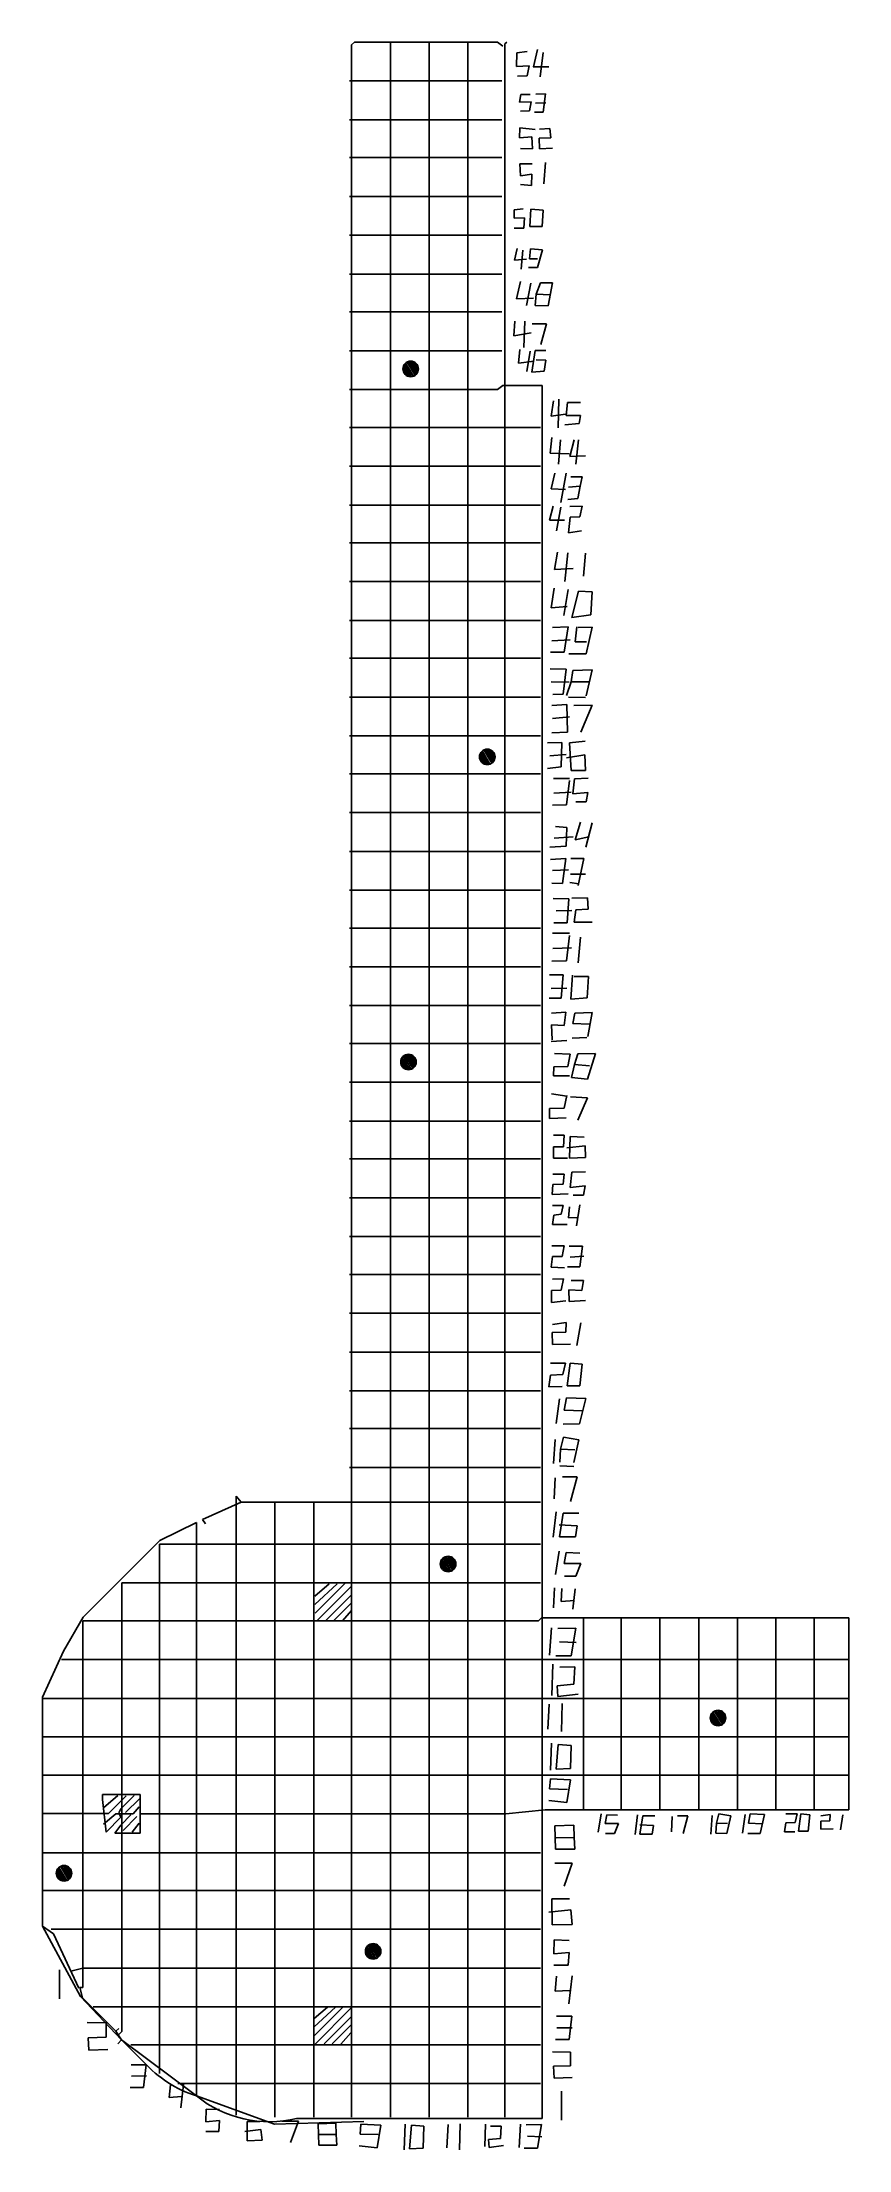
# Model space of a CAD drawing. Extents: x 0.02 to 1.93, y 0 to 4.99.
import ezdxf

# ---------------------------------------------------------------- set-up
doc = ezdxf.new("R2010")
doc.units = 0
doc.header["$MEASUREMENT"] = 0
doc.layers.get('0').update_dxf_attribs({"linetype": 'CONTINUOUS'})
doc.layers.add('连接线', color=7, linetype='CONTINUOUS')

msp = doc.modelspace()

# ---------------------------------------------------------------- linework, layer by layer
at = {"color": 5, "linetype": 'CONTINUOUS'}
for p, q in [((0.753536, 4.980095), (0.760787, 4.986138)), ((0.760787, 4.986138), (1.099183, 4.986138)), ((1.099183, 4.986138), (1.111269, 4.976469)), ((1.116708, 4.981908), (1.120937, 4.986138)), ((0.753536, 1.614875), (0.753536, 4.980095)), ((0.845386, 0.076976), (0.845386, 4.983721)), ((0.937237, 0.076976), (0.937237, 4.983721)), ((1.029087, 0.076976), (1.029087, 4.983721)), ((1.116708, 4.256524), (1.116708, 4.981908)), ((1.144955, 4.960628), (1.143951, 4.928492)), ((1.169559, 4.963639), (1.144955, 4.960628)), ((1.193866, 4.968829), (1.184325, 4.927657)), ((1.207217, 4.961631), (1.200188, 4.904391)), ((1.108852, 4.894288), (0.748702, 4.894288)), ((1.143951, 4.928492), (1.174079, 4.930501)), ((1.169056, 4.906398), (1.14596, 4.905897)), ((1.174079, 4.930501), (1.169056, 4.906398)), ((1.183618, 4.927488), (1.220775, 4.927989)), ((1.154461, 4.862406), (1.151113, 4.843985)), ((1.151113, 4.843985), (1.178746, 4.844822)), ((1.176233, 4.861988), (1.154461, 4.862406)), ((1.178746, 4.844822), (1.174559, 4.823469)), ((1.189213, 4.841891), (1.213496, 4.842728)), ((1.19005, 4.862825), (1.212659, 4.863662)), ((1.212659, 4.863662), (1.207216, 4.820119)), ((1.108852, 4.802437), (0.748702, 4.802437)), ((1.174559, 4.823469), (1.153206, 4.82305)), ((1.207216, 4.820119), (1.1867, 4.820119)), ((1.152083, 4.783244), (1.151113, 4.759952)), ((1.151113, 4.759952), (1.180227, 4.761892)), ((1.188476, 4.779846), (1.152083, 4.783244)), ((1.180227, 4.761892), (1.181684, 4.733748)), ((1.224871, 4.759466), (1.197697, 4.75898)), ((1.197697, 4.75898), (1.198181, 4.733748)), ((1.222929, 4.781788), (1.198181, 4.780332)), ((1.198181, 4.780332), (1.222929, 4.781788)), ((1.222929, 4.781788), (1.224871, 4.759466)), ((1.108852, 4.713004), (0.748702, 4.713004)), ((1.181189, 4.697982), (1.152104, 4.697982)), ((1.152104, 4.697982), (1.153042, 4.669833)), ((1.181684, 4.733747), (1.153539, 4.734231)), ((1.198181, 4.733748), (1.229238, 4.735688)), ((1.212621, 4.701266), (1.208398, 4.650601)), ((1.153042, 4.669833), (1.180251, 4.674057)), ((1.179313, 4.646847), (1.153512, 4.649193)), ((1.180251, 4.674057), (1.179313, 4.646847)), ((1.108852, 4.621153), (0.748702, 4.621153)), ((1.138551, 4.589085), (1.13815, 4.569853)), ((1.159386, 4.591891), (1.138551, 4.589085)), ((1.177815, 4.591088), (1.175412, 4.550222)), ((1.207063, 4.588284), (1.177815, 4.591088)), ((1.20506, 4.550222), (1.207063, 4.588284)), ((1.13815, 4.569853), (1.162991, 4.570654)), ((1.161389, 4.546216), (1.13815, 4.545814)), ((1.162991, 4.570654), (1.161389, 4.546216)), ((1.175412, 4.550222), (1.20506, 4.550222)), ((1.108852, 4.529303), (0.748702, 4.529303)), ((1.145709, 4.498141), (1.139513, 4.470441)), ((1.15883, 4.494131), (1.155185, 4.449302)), ((1.174865, 4.473721), (1.177418, 4.497047)), ((1.177418, 4.497047), (1.205481, 4.495225)), ((1.205481, 4.495225), (1.193453, 4.453311)), ((1.139513, 4.470441), (1.167941, 4.472992)), ((1.193453, 4.453311), (1.172314, 4.452947)), ((1.193453, 4.473721), (1.174865, 4.473721)), ((1.108852, 4.437453), (0.748702, 4.437453)), ((1.153399, 4.420016), (1.143596, 4.378744)), ((1.178162, 4.41589), (1.167844, 4.363266)), ((1.187964, 4.363266), (1.190543, 4.390093)), ((1.190543, 4.390093), (1.200861, 4.416405)), ((1.223562, 4.38803), (1.190543, 4.390093)), ((1.200861, 4.416405), (1.229238, 4.416405)), ((1.229238, 4.416405), (1.21892, 4.362235)), ((1.108852, 4.348019), (0.748702, 4.348019)), ((1.143596, 4.378744), (1.184353, 4.380808)), ((1.21892, 4.362235), (1.187964, 4.363266)), ((1.140088, 4.326266), (1.137471, 4.291721)), ((1.137471, 4.291721), (1.17882, 4.298526)), ((1.16364, 4.326266), (1.161547, 4.263981)), ((1.180912, 4.319461), (1.214933, 4.319985)), ((1.214933, 4.319985), (1.201848, 4.270786)), ((1.108852, 4.256169), (0.748702, 4.256169)), ((1.116708, 4.172781), (1.116708, 4.256524)), ((1.151506, 4.259379), (1.149041, 4.226354)), ((1.176151, 4.255437), (1.168758, 4.20713)), ((1.187982, 4.256422), (1.180095, 4.205653)), ((1.213613, 4.256422), (1.187982, 4.256422)), ((1.149041, 4.226354), (1.185517, 4.231283)), ((1.180095, 4.205653), (1.209671, 4.208117)), ((1.213121, 4.233748), (1.190447, 4.234242)), ((1.209671, 4.208117), (1.213121, 4.233748)), ((0.748702, 4.164319), (1.099183, 4.164319)), ((1.099183, 4.164319), (1.111269, 4.173987)), ((1.111269, 4.173987), (1.204932, 4.173987)), ((1.116708, 0.076973), (1.116708, 4.172781)), ((1.204932, 4.173987), (1.204932, 1.257734)), ((1.243834, 4.141596), (1.242807, 4.073436)), ((1.231533, 4.138007), (1.225895, 4.10111)), ((1.225895, 4.10111), (1.260232, 4.106235)), ((1.264332, 4.133909), (1.261257, 4.102648)), ((1.261257, 4.102648), (1.29508, 4.102648)), ((1.29508, 4.133396), (1.264332, 4.133909)), ((1.29508, 4.102648), (1.292005, 4.084198)), ((1.200702, 4.074885), (0.748702, 4.074885)), ((1.227912, 4.050588), (1.223916, 4.013612)), ((1.247901, 4.045592), (1.243403, 3.988128)), ((1.292005, 4.084198), (1.258694, 4.081123)), ((1.280379, 4.045091), (1.270386, 4.005616)), ((1.290873, 4.045592), (1.284377, 3.987627)), ((1.223916, 4.013612), (1.268887, 4.012112)), ((1.270386, 4.005616), (1.307363, 4.007616)), ((1.200702, 3.983035), (0.748702, 3.983035)), ((1.235001, 3.966891), (1.225956, 3.929206)), ((1.261353, 3.966891), (1.2491, 3.897099)), ((1.272685, 3.957846), (1.299315, 3.957846)), ((1.299315, 3.957846), (1.294792, 3.935738)), ((1.200702, 3.891184), (0.748702, 3.891184)), ((1.225956, 3.929206), (1.260124, 3.928202)), ((1.288763, 3.906596), (1.265149, 3.904587)), ((1.294792, 3.935738), (1.267158, 3.933226)), ((1.267158, 3.933226), (1.294792, 3.935738)), ((1.294792, 3.935738), (1.288763, 3.906596)), ((1.23047, 3.888294), (1.22196, 3.855675)), ((1.22196, 3.855675), (1.257416, 3.855202)), ((1.248907, 3.88593), (1.238507, 3.830148)), ((1.271124, 3.862293), (1.26687, 3.82542)), ((1.270179, 3.887349), (1.299015, 3.888766)), ((1.293815, 3.86324), (1.271124, 3.862293)), ((1.299015, 3.888766), (1.293815, 3.86324)), ((1.200702, 3.801751), (0.748702, 3.801751)), ((1.26687, 3.82542), (1.297597, 3.830148)), ((1.240938, 3.779391), (1.234126, 3.738514)), ((1.234126, 3.738514), (1.278408, 3.741352)), ((1.265351, 3.777687), (1.25797, 3.710128)), ((1.307363, 3.777119), (1.302821, 3.723186)), ((1.200702, 3.709901), (0.748702, 3.709901)), ((1.233081, 3.694805), (1.226372, 3.64784)), ((1.266628, 3.691451), (1.255893, 3.629725)), ((1.226372, 3.64784), (1.263944, 3.651195)), ((1.290783, 3.687425), (1.274679, 3.625029)), ((1.322988, 3.685412), (1.290783, 3.687425)), ((1.319633, 3.631738), (1.322988, 3.685412)), ((1.200702, 3.61805), (0.748702, 3.61805)), ((1.228999, 3.601454), (1.266099, 3.603309)), ((1.266099, 3.603309), (1.256824, 3.542712)), ((1.274679, 3.625029), (1.319633, 3.631738)), ((1.286506, 3.602691), (1.282796, 3.567446)), ((1.289598, 3.601454), (1.322988, 3.602073)), ((1.322988, 3.602073), (1.308766, 3.539002)), ((1.256824, 3.542712), (1.22467, 3.543331)), ((1.227762, 3.569919), (1.271046, 3.572392)), ((1.282796, 3.567446), (1.310003, 3.567446)), ((1.200702, 3.528617), (0.748702, 3.528617)), ((1.22382, 3.503905), (1.26191, 3.502592)), ((1.26191, 3.502592), (1.254029, 3.443484)), ((1.308766, 3.539002), (1.267954, 3.539002)), ((1.273731, 3.473039), (1.277673, 3.499965)), ((1.277673, 3.499965), (1.322988, 3.501278)), ((1.322988, 3.501278), (1.309196, 3.439544)), ((1.22579, 3.473039), (1.268477, 3.472382)), ((1.254029, 3.443484), (1.22973, 3.442828)), ((1.262567, 3.440857), (1.273731, 3.473039)), ((1.315764, 3.473039), (1.273731, 3.473039)), ((1.200702, 3.436767), (0.748702, 3.436767)), ((1.227223, 3.417236), (1.262856, 3.419463)), ((1.262856, 3.419463), (1.26434, 3.354136)), ((1.307363, 3.435641), (1.266678, 3.436787)), ((1.27993, 3.417236), (1.322988, 3.417978)), ((1.322988, 3.417978), (1.296263, 3.354136)), ((1.200702, 3.344916), (0.748702, 3.344916)), ((1.26434, 3.354136), (1.227965, 3.351909)), ((1.22945, 3.386057), (1.269537, 3.389769)), ((1.217013, 3.32836), (1.250893, 3.329066)), ((1.22266, 3.298007), (1.261481, 3.30083)), ((1.250893, 3.329066), (1.249482, 3.271891)), ((1.305951, 3.300125), (1.262187, 3.293066)), ((1.306657, 3.332595), (1.269245, 3.32836)), ((1.269245, 3.32836), (1.27348, 3.263421)), ((1.307363, 3.263421), (1.305951, 3.300125)), ((1.200702, 3.255483), (0.748702, 3.255483)), ((1.249482, 3.271891), (1.217013, 3.267656)), ((1.231303, 3.243877), (1.269164, 3.243877)), ((1.27348, 3.263421), (1.307363, 3.263421)), ((1.28121, 3.2434), (1.27704, 3.207657)), ((1.31338, 3.244592), (1.28121, 3.2434)), ((1.231991, 3.2096), (1.273294, 3.211666)), ((1.269164, 3.239201), (1.26228, 3.182065)), ((1.27704, 3.207657), (1.312784, 3.211231)), ((1.312784, 3.211231), (1.308614, 3.189189)), ((1.200702, 3.163633), (0.748702, 3.163633)), ((1.26228, 3.182065), (1.229238, 3.181377)), ((1.308614, 3.189189), (1.284189, 3.189189)), ((1.233052, 3.103226), (1.278019, 3.106532)), ((1.236359, 3.130338), (1.26281, 3.128354)), ((1.26281, 3.128354), (1.261487, 3.084049)), ((1.295214, 3.140918), (1.28265, 3.099258)), ((1.28265, 3.099258), (1.315052, 3.105871)), ((1.322988, 3.139596), (1.307778, 3.081403)), ((1.200702, 3.071782), (0.748702, 3.071782)), ((1.261661, 3.084274), (1.222969, 3.081353)), ((1.224817, 3.052754), (1.260545, 3.054602)), ((1.260545, 3.054602), (1.252537, 2.99608)), ((1.272867, 3.055218), (1.303667, 3.055218)), ((1.303667, 3.055218), (1.290115, 2.991152)), ((1.252537, 2.99608), (1.227897, 2.996696)), ((1.229129, 3.026266), (1.267321, 3.028114)), ((1.291738, 2.994911), (1.270422, 2.998141)), ((1.271635, 3.01764), (1.307363, 3.01764)), ((1.200702, 2.979932), (0.748702, 2.979932)), ((1.230626, 2.960644), (1.268087, 2.959353)), ((1.268087, 2.959353), (1.263566, 2.902516)), ((1.312008, 2.961936), (1.275191, 2.96129)), ((1.312008, 2.961936), (1.313946, 2.934809)), ((1.263566, 2.902516), (1.232564, 2.902516)), ((1.237731, 2.930934), (1.274546, 2.932226)), ((1.284235, 2.933518), (1.28036, 2.904453)), ((1.28036, 2.904453), (1.322988, 2.904453)), ((1.313946, 2.934809), (1.284235, 2.933518)), ((1.200702, 2.890498), (0.748702, 2.890498)), ((1.229411, 2.878095), (1.269529, 2.878095)), ((1.230141, 2.841776), (1.273906, 2.843964)), ((1.269529, 2.873141), (1.262235, 2.812599)), ((1.295791, 2.868764), (1.289955, 2.808222)), ((1.200702, 2.798648), (0.748702, 2.798648)), ((1.262235, 2.812599), (1.227223, 2.811869)), ((1.222242, 2.779391), (1.254473, 2.779391)), ((1.226188, 2.747159), (1.263024, 2.748475)), ((1.254473, 2.779391), (1.249869, 2.724137)), ((1.276838, 2.778733), (1.272233, 2.722163)), ((1.314332, 2.775444), (1.280127, 2.775444)), ((1.311043, 2.725452), (1.314332, 2.775444)), ((1.200702, 2.706798), (0.748702, 2.706798)), ((1.249869, 2.724137), (1.221584, 2.724794)), ((1.272233, 2.722163), (1.311043, 2.725452)), ((1.226689, 2.688853), (1.260837, 2.691585)), ((1.25674, 2.660166), (1.226689, 2.661532)), ((1.226689, 2.661532), (1.228055, 2.626018)), ((1.260837, 2.691585), (1.25674, 2.660166)), ((1.277229, 2.664264), (1.282009, 2.688853)), ((1.316158, 2.662898), (1.277229, 2.664264)), ((1.282009, 2.688853), (1.322988, 2.690902)), ((1.322988, 2.690902), (1.312743, 2.63353)), ((1.200702, 2.617364), (0.748702, 2.617364)), ((1.226336, 2.622092), (1.26339, 2.624189)), ((1.233621, 2.59385), (1.271374, 2.591753)), ((1.31037, 2.631653), (1.276113, 2.630254)), ((1.288852, 2.592452), (1.3308, 2.593851)), ((1.3308, 2.59385), (1.311924, 2.533026)), ((1.232223, 2.562389), (1.231523, 2.540716)), ((1.265781, 2.563089), (1.232222, 2.562389)), ((1.271374, 2.591753), (1.265781, 2.563088)), ((1.27417, 2.536521), (1.281162, 2.567283)), ((1.281162, 2.567283), (1.288852, 2.592452)), ((1.316818, 2.564487), (1.281162, 2.567283)), ((1.200702, 2.525514), (0.748702, 2.525514)), ((1.226923, 2.498141), (1.262828, 2.49301)), ((1.231523, 2.540716), (1.269277, 2.540716)), ((1.262828, 2.493987), (1.256416, 2.464493)), ((1.311924, 2.533026), (1.27417, 2.536521)), ((1.256416, 2.464493), (1.222435, 2.463852)), ((1.222435, 2.463852), (1.222435, 2.440129)), ((1.271662, 2.490781), (1.312056, 2.488858)), ((1.312056, 2.488858), (1.288974, 2.435641)), ((1.200702, 2.433664), (0.748702, 2.433664)), ((1.222435, 2.440129), (1.261546, 2.441412)), ((1.231523, 2.400326), (1.256408, 2.400326)), ((1.256408, 2.400326), (1.255223, 2.372479)), ((1.27122, 2.397363), (1.269443, 2.346407)), ((1.3044, 2.395586), (1.27122, 2.397363)), ((1.200702, 2.34423), (0.748702, 2.34423)), ((1.255223, 2.372479), (1.231523, 2.372479)), ((1.231523, 2.372479), (1.231523, 2.346407)), ((1.231523, 2.346407), (1.264703, 2.346407)), ((1.262926, 2.370701), (1.30677, 2.374849)), ((1.269443, 2.346407), (1.307363, 2.347593)), ((1.307363, 2.347592), (1.30677, 2.374849)), ((1.229918, 2.307902), (1.256726, 2.307902)), ((1.256726, 2.307902), (1.254343, 2.284669)), ((1.275194, 2.312668), (1.271023, 2.276924)), ((1.307363, 2.31386), (1.275194, 2.312667)), ((1.200702, 2.25238), (0.748702, 2.25238)), ((1.229919, 2.284073), (1.228726, 2.260244)), ((1.228727, 2.260243), (1.266258, 2.261435)), ((1.254343, 2.284669), (1.229918, 2.284073)), ((1.271023, 2.276924), (1.306767, 2.280498)), ((1.302597, 2.258456), (1.278172, 2.258456)), ((1.306767, 2.280498), (1.302597, 2.258456)), ((1.229241, 2.233665), (1.254572, 2.233665)), ((1.232408, 2.211499), (1.229241, 2.189335)), ((1.249823, 2.21361), (1.232408, 2.211499)), ((1.254572, 2.233665), (1.249823, 2.21361)), ((1.269661, 2.230499), (1.267023, 2.205167)), ((1.267023, 2.205167), (1.288132, 2.205694)), ((1.293937, 2.235249), (1.286021, 2.185641)), ((1.200702, 2.160529), (0.748702, 2.160529)), ((1.229241, 2.189335), (1.264071, 2.188807)), ((1.229332, 2.113144), (1.225838, 2.088102)), ((1.227585, 2.138766), (1.256701, 2.138766)), ((1.252042, 2.113144), (1.229332, 2.113144)), ((1.256701, 2.138766), (1.252042, 2.113144)), ((1.268494, 2.137601), (1.300521, 2.138183)), ((1.270823, 2.111979), (1.303433, 2.114308)), ((1.300521, 2.138183), (1.294116, 2.088684)), ((1.200702, 2.071096), (0.748702, 2.071096)), ((1.225838, 2.088102), (1.257866, 2.086937)), ((1.22923, 2.060005), (1.255274, 2.060641)), ((1.255274, 2.060641), (1.249557, 2.033961)), ((1.294116, 2.088684), (1.264418, 2.088684)), ((1.27306, 2.056829), (1.302281, 2.056829)), ((1.302281, 2.056829), (1.29847, 2.033326)), ((1.249557, 2.033961), (1.226689, 2.032691)), ((1.226689, 2.032691), (1.226689, 2.004741)), ((1.226689, 2.004741), (1.260356, 2.008552)), ((1.29847, 2.033326), (1.267979, 2.034596)), ((1.267979, 2.034596), (1.268614, 2.006646)), ((1.268614, 2.006646), (1.307363, 2.009187)), ((1.200702, 1.979246), (0.748702, 1.979246)), ((1.229012, 1.952553), (1.261347, 1.956905)), ((1.261347, 1.956905), (1.260726, 1.93452)), ((1.296402, 1.956284), (1.287074, 1.902804)), ((1.260726, 1.93452), (1.22839, 1.933898)), ((1.22839, 1.933898), (1.229012, 1.905292)), ((1.229012, 1.905292), (1.271918, 1.905914)), ((1.200702, 1.887395), (0.748702, 1.887395)), ((1.224087, 1.860863), (1.259862, 1.861422)), ((1.259862, 1.861422), (1.253713, 1.834032)), ((1.271042, 1.861422), (1.263775, 1.8072)), ((1.29955, 1.858627), (1.271042, 1.861422)), ((1.29396, 1.807759), (1.29955, 1.858627)), ((1.200702, 1.795545), (0.748702, 1.795545)), ((1.224087, 1.832914), (1.220733, 1.804964)), ((1.220733, 1.804964), (1.252036, 1.805523)), ((1.253713, 1.834032), (1.224087, 1.832914)), ((1.263775, 1.8072), (1.29396, 1.807759)), ((1.245781, 1.776711), (1.237749, 1.718479)), ((1.25716, 1.749938), (1.262515, 1.779391)), ((1.300667, 1.74793), (1.25716, 1.749938)), ((1.262515, 1.779391), (1.308029, 1.777381)), ((1.308029, 1.777381), (1.293304, 1.717141)), ((1.200702, 1.706112), (0.748702, 1.706112)), ((1.293304, 1.717141), (1.254483, 1.716471)), ((1.235087, 1.680381), (1.231794, 1.623729)), ((1.246286, 1.627023), (1.248262, 1.657326)), ((1.248262, 1.657326), (1.255508, 1.685651)), ((1.281857, 1.656009), (1.248262, 1.657326)), ((1.255508, 1.685651), (1.291738, 1.679723)), ((1.291738, 1.679723), (1.279881, 1.625705)), ((1.200702, 1.614261), (0.748702, 1.614261)), ((0.753536, 1.528461), (0.753536, 1.614875)), ((1.279881, 1.616944), (1.246286, 1.618262)), ((0.480402, 0.081803), (0.480402, 1.546178)), ((0.480402, 1.546178), (0.492487, 1.532079)), ((1.23581, 1.589834), (1.233068, 1.539793)), ((1.252947, 1.591891), (1.287907, 1.591891)), ((1.287907, 1.591891), (1.272141, 1.533624)), ((0.400637, 1.490988), (0.492487, 1.532079)), ((0.492487, 1.532079), (0.618177, 1.532079)), ((0.572252, 0.076976), (0.572252, 1.529662)), ((0.618177, 1.532079), (0.752501, 1.532079)), ((0.664103, 0.076976), (0.664103, 1.529662)), ((0.752501, 1.532079), (1.20091, 1.532079)), ((0.753536, 0.076968), (0.753536, 1.528461)), ((1.238134, 1.509451), (1.230943, 1.449308)), ((1.254476, 1.506182), (1.245978, 1.449961)), ((1.291738, 1.506182), (1.254476, 1.506182)), ((0.386134, 1.483737), (0.299449, 1.441633)), ((0.386134, 0.127735), (0.386134, 1.483737)), ((0.407888, 1.48132), (0.400637, 1.490988)), ((1.287162, 1.47611), (1.245324, 1.478725)), ((1.245978, 1.449961), (1.28324, 1.449961)), ((1.28324, 1.449961), (1.287162, 1.47611)), ((0.299449, 1.441633), (0.118291, 1.260475)), ((0.299118, 0.180912), (0.299118, 1.432978)), ((0.299118, 1.432978), (0.390968, 1.432978)), ((0.390968, 1.432978), (1.200702, 1.432978)), ((1.24479, 1.416215), (1.236048, 1.361262)), ((1.261651, 1.413093), (1.256655, 1.38749)), ((1.293498, 1.411844), (1.261651, 1.413093)), ((1.256655, 1.38749), (1.296621, 1.386865)), ((1.284131, 1.357516), (1.25728, 1.357516)), ((1.296621, 1.386865), (1.284131, 1.357516)), ((1.200702, 1.341127), (0.209685, 1.341127)), ((0.209685, 1.341127), (0.209685, 1.324207)), ((0.209685, 1.324207), (0.209685, 0.280013)), ((0.700359, 1.33871), (0.66652, 1.309705)), ((0.719696, 1.33871), (0.66652, 1.290368)), ((0.737866, 1.33996), (0.667687, 1.269781)), ((0.753536, 1.333876), (0.671354, 1.251694)), ((0.754152, 1.313947), (0.692492, 1.252286)), ((1.233712, 1.329906), (1.231794, 1.282588)), ((1.251616, 1.327988), (1.249698, 1.297295)), ((1.249698, 1.297295), (1.28103, 1.299213)), ((1.282949, 1.327349), (1.277194, 1.279391)), ((0.118291, 1.260475), (0.071733, 1.179833)), ((0.117834, 0.383949), (0.117834, 1.251631)), ((0.117834, 1.251631), (0.209806, 1.251631)), ((0.209806, 1.251631), (1.195805, 1.251631)), ((0.754157, 1.294615), (0.711824, 1.252281)), ((0.753536, 1.275865), (0.731782, 1.251694)), ((1.195805, 1.251631), (1.203119, 1.258945)), ((1.203119, 1.258945), (1.930671, 1.258945)), ((1.204932, 1.257734), (1.204932, 1.159541)), ((1.302221, 0.806945), (1.302221, 1.256528)), ((1.391654, 0.806945), (1.391654, 1.256528)), ((1.483505, 0.806945), (1.483505, 1.256528)), ((1.575355, 0.806945), (1.575355, 1.256528)), ((1.667206, 0.806945), (1.667206, 1.256528)), ((1.757848, 0.806937), (1.757848, 1.256535)), ((1.848489, 0.806945), (1.848489, 1.256528)), ((1.930671, 1.258945), (1.930671, 1.159843)), ((1.226689, 1.234897), (1.222435, 1.170232)), ((1.242004, 1.233196), (1.284545, 1.234047)), ((1.245407, 1.201713), (1.285396, 1.200011)), ((1.284545, 1.234047), (1.273484, 1.168531)), ((0.071733, 1.179833), (0.021754, 1.071309)), ((1.928254, 1.159843), (0.067075, 1.159843)), ((1.204932, 1.159541), (1.204932, 0.887691)), ((1.230092, 1.148962), (1.22754, 1.07494)), ((1.273484, 1.168531), (1.236899, 1.168531)), ((1.930671, 1.159843), (1.930671, 0.804527)), ((1.27944, 1.101315), (1.240302, 1.097912)), ((1.240302, 1.097912), (1.242004, 1.072387)), ((1.246258, 1.142155), (1.281992, 1.143006)), ((1.281992, 1.143006), (1.27944, 1.101315)), ((0.021754, 1.071309), (0.021754, 0.978492)), ((1.928254, 1.067993), (0.023567, 1.067993)), ((1.221584, 1.054518), (1.21818, 0.99496)), ((1.242004, 1.072387), (1.28965, 1.078343)), ((1.252213, 1.056219), (1.250512, 0.989855)), ((0.021147, 0.977351), (1.928257, 0.977351)), ((0.021754, 0.978492), (0.021754, 0.529278)), ((1.226689, 0.961778), (1.224136, 0.897963)), ((1.242854, 0.959225), (1.237749, 0.900516)), ((1.273484, 0.956673), (1.242854, 0.959225)), ((1.271782, 0.902218), (1.273484, 0.956673)), ((1.237749, 0.900516), (1.271782, 0.902218)), ((1.928254, 0.886709), (0.02115, 0.886709)), ((1.204932, 0.887691), (1.204932, 0.796384)), ((1.222435, 0.853721), (1.224136, 0.877544)), ((1.264976, 0.85287), (1.222435, 0.853721)), ((1.224136, 0.877544), (1.271782, 0.874991)), ((1.271782, 0.874991), (1.263274, 0.821389)), ((0.16376, 0.828699), (0.16376, 0.840784)), ((0.16376, 0.840784), (0.253193, 0.840784)), ((0.172572, 0.75168), (0.16376, 0.828699)), ((0.200016, 0.838367), (0.166177, 0.809362)), ((0.178313, 0.796068), (0.207925, 0.82568)), ((0.207268, 0.806945), (0.202433, 0.797276)), ((0.23869, 0.838367), (0.207268, 0.806945)), ((0.207925, 0.82568), (0.220016, 0.83777)), ((0.251402, 0.830533), (0.218727, 0.797859)), ((0.250776, 0.811779), (0.236677, 0.794859)), ((0.253193, 0.840784), (0.253193, 0.828699)), ((0.253193, 0.828699), (0.253193, 0.748934)), ((1.211543, 0.804527), (1.11852, 0.794859)), ((1.848489, 0.804527), (1.211543, 0.804527)), ((1.263274, 0.821389), (1.220733, 0.826494)), ((1.930671, 0.804527), (1.848489, 0.804527)), ((0.02113, 0.796068), (0.178313, 0.796068)), ((0.195719, 0.794859), (0.166177, 0.770688)), ((0.207679, 0.786786), (0.172572, 0.75168)), ((0.193456, 0.748934), (0.207268, 0.768271)), ((0.233856, 0.748934), (0.193456, 0.748934)), ((0.236677, 0.794859), (0.195719, 0.794859)), ((0.202433, 0.797276), (0.207679, 0.786786)), ((0.207268, 0.768271), (0.231439, 0.792442)), ((0.245359, 0.788234), (0.212684, 0.755559)), ((0.250776, 0.773105), (0.233856, 0.751351)), ((0.253193, 0.748934), (0.233856, 0.748934)), ((1.11852, 0.794859), (0.25561, 0.794859)), ((1.204932, 0.796384), (1.204932, 0.074558)), ((1.279289, 0.767979), (1.234346, 0.766637)), ((1.234346, 0.766637), (1.236359, 0.71163)), ((1.280631, 0.739133), (1.279289, 0.767979)), ((1.344525, 0.795016), (1.337615, 0.751585)), ((1.35785, 0.792548), (1.353902, 0.772313)), ((1.353902, 0.772313), (1.385488, 0.77182)), ((1.375617, 0.748624), (1.354395, 0.748624)), ((1.38302, 0.791561), (1.35785, 0.792548)), ((1.385488, 0.77182), (1.375617, 0.748624)), ((1.430095, 0.792681), (1.42455, 0.746309)), ((1.467897, 0.766974), (1.435639, 0.76899)), ((1.442695, 0.790161), (1.436143, 0.746813)), ((1.471425, 0.790161), (1.442695, 0.790161)), ((1.464873, 0.746813), (1.467897, 0.766974)), ((1.512457, 0.788515), (1.510488, 0.752572)), ((1.524766, 0.789992), (1.549877, 0.789992)), ((1.549877, 0.789992), (1.538553, 0.748141)), ((1.606813, 0.790895), (1.604238, 0.746594)), ((1.61557, 0.749169), (1.617116, 0.772866)), ((1.641841, 0.748139), (1.61557, 0.749169)), ((1.617116, 0.772866), (1.622782, 0.795016)), ((1.643386, 0.771836), (1.617116, 0.772866)), ((1.622782, 0.795016), (1.651113, 0.79038)), ((1.651113, 0.79038), (1.641841, 0.748139)), ((1.684859, 0.793015), (1.678863, 0.749538)), ((1.720341, 0.748437), (1.691356, 0.748141)), ((1.693355, 0.773026), (1.697353, 0.795016)), ((1.725838, 0.771527), (1.693355, 0.773026)), ((1.697353, 0.795016), (1.731335, 0.793515)), ((1.731335, 0.793515), (1.720341, 0.748538)), ((1.781224, 0.773335), (1.778673, 0.75208)), ((1.778673, 0.75208), (1.802479, 0.752506)), ((1.781224, 0.794677), (1.808431, 0.794929)), ((1.803754, 0.774186), (1.781224, 0.773335)), ((1.808431, 0.795016), (1.803754, 0.774186)), ((1.816933, 0.795016), (1.811406, 0.753781)), ((1.811406, 0.753867), (1.834362, 0.754119)), ((1.838613, 0.79289), (1.816933, 0.795016)), ((1.834362, 0.754206), (1.838613, 0.79289)), ((1.885662, 0.778131), (1.864116, 0.777716)), ((1.864116, 0.777716), (1.864531, 0.758656)), ((1.864531, 0.790147), (1.886077, 0.793047)), ((1.864531, 0.758656), (1.89312, 0.75907)), ((1.886077, 0.793047), (1.885662, 0.778131)), ((1.916738, 0.792633), (1.910523, 0.756998)), ((1.200702, 0.703009), (0.02115, 0.703009)), ((1.236359, 0.71163), (1.281972, 0.71163)), ((1.2377, 0.738462), (1.280631, 0.739133)), ((1.281972, 0.71163), (1.280631, 0.739133)), ((1.436143, 0.746607), (1.464873, 0.746607)), ((1.234346, 0.678292), (1.276113, 0.678292)), ((1.276113, 0.678292), (1.256423, 0.623995)), ((1.200702, 0.613575), (0.02115, 0.613575)), ((1.272608, 0.567856), (1.220733, 0.562247)), ((1.269103, 0.593793), (1.227743, 0.593793)), ((1.227743, 0.593793), (1.228444, 0.532104)), ((1.276113, 0.533506), (1.272608, 0.567856)), ((0.021754, 0.529278), (0.047946, 0.510945)), ((0.021754, 0.529278), (0.11176, 0.362858)), ((1.200702, 0.521725), (0.042904, 0.521725)), ((0.047946, 0.510945), (0.107849, 0.38253)), ((1.228444, 0.532104), (1.276113, 0.533506)), ((1.23327, 0.496605), (1.232645, 0.463451)), ((1.232645, 0.463451), (1.2683, 0.466579)), ((1.2683, 0.495354), (1.23327, 0.496605)), ((1.2683, 0.466579), (1.266424, 0.437177)), ((0.062571, 0.425537), (0.062571, 0.357516)), ((0.117834, 0.429874), (0.088829, 0.422623)), ((1.200702, 0.429874), (0.117834, 0.429874)), ((1.266424, 0.437177), (1.232645, 0.437177)), ((1.238786, 0.411093), (1.235197, 0.375202)), ((1.276113, 0.411811), (1.268217, 0.345771)), ((0.11649, 0.359913), (0.110051, 0.383949)), ((0.110051, 0.383949), (0.117834, 0.383949)), ((0.11176, 0.362858), (0.209281, 0.260273)), ((0.195786, 0.280618), (0.11649, 0.359913)), ((1.235197, 0.375202), (1.27037, 0.377355)), ((0.127675, 0.301044), (0.172463, 0.300309)), ((1.200702, 0.338024), (0.142006, 0.338024)), ((0.172463, 0.300309), (0.172463, 0.266535)), ((0.69646, 0.337313), (0.665038, 0.310725)), ((0.665038, 0.291388), (0.715797, 0.337313)), ((0.666203, 0.270799), (0.733969, 0.338565)), ((0.667455, 0.250297), (0.752054, 0.334896)), ((0.75267, 0.314967), (0.688593, 0.250889)), ((1.238513, 0.316162), (1.27488, 0.316162)), ((1.27488, 0.316162), (1.268716, 0.260686)), ((0.172463, 0.266535), (0.129878, 0.265067)), ((0.129878, 0.265067), (0.131346, 0.235696)), ((0.202433, 0.287265), (0.195786, 0.280618)), ((0.195786, 0.280618), (0.209281, 0.260273)), ((0.209281, 0.260273), (0.200016, 0.251008)), ((0.209685, 0.280013), (0.202433, 0.272762)), ((0.261897, 0.207659), (0.209281, 0.260273)), ((0.209281, 0.260273), (0.386134, 0.127735)), ((0.752675, 0.295634), (0.707925, 0.250884)), ((0.727883, 0.250297), (0.752054, 0.276885)), ((1.268716, 0.260686), (1.236048, 0.260686)), ((1.239746, 0.288423), (1.276113, 0.28904)), ((0.131346, 0.235696), (0.176868, 0.237166)), ((1.200702, 0.248591), (0.231439, 0.248591)), ((0.231642, 0.201441), (0.267098, 0.201441)), ((0.267098, 0.201441), (0.261089, 0.147352)), ((1.229241, 0.23191), (1.271915, 0.23121)), ((1.271915, 0.23121), (1.271915, 0.19903)), ((0.232844, 0.174396), (0.2683, 0.174997)), ((0.324949, 0.153796), (0.321977, 0.124075)), ((1.200702, 0.15674), (0.342626, 0.15674)), ((0.35586, 0.154391), (0.349321, 0.099703)), ((1.271915, 0.19903), (1.23134, 0.19763)), ((1.23134, 0.19763), (1.232739, 0.169645)), ((1.232739, 0.169645), (1.276113, 0.171047)), ((0.261089, 0.147352), (0.229238, 0.147352)), ((0.321977, 0.124075), (0.351104, 0.125858)), ((0.386134, 0.127735), (0.571213, 0.060641)), ((1.250512, 0.138766), (1.250512, 0.070099)), ((0.409488, 0.096473), (0.408925, 0.066662)), ((0.408925, 0.066662), (0.440986, 0.069475)), ((0.440986, 0.095348), (0.409488, 0.096473)), ((0.440986, 0.069475), (0.439299, 0.043037)), ((0.536596, 0.066827), (0.506259, 0.066827)), ((0.506259, 0.066827), (0.506773, 0.021578)), ((0.571213, 0.060641), (0.78222, 0.067447)), ((0.588613, 0.068103), (0.627675, 0.068103)), ((0.627675, 0.068103), (0.60926, 0.017322)), ((1.073806, 0.074558), (0.623575, 0.074558)), ((0.715977, 0.063173), (0.67455, 0.061936)), ((0.67455, 0.061936), (0.676405, 0.011233)), ((0.717213, 0.036584), (0.715977, 0.063173)), ((0.77364, 0.036818), (0.775342, 0.060641)), ((0.775342, 0.060641), (0.822988, 0.058088)), ((0.822988, 0.058088), (0.81448, 0.004486)), ((0.8801, 0.060641), (0.877675, 0.000024)), ((0.895455, 0.058216), (0.890606, 0.002449)), ((0.92455, 0.055792), (0.895455, 0.058216)), ((0.922934, 0.004065), (0.92455, 0.055792)), ((0.982053, 0.060363), (0.978893, 0.005072)), ((1.010488, 0.061943), (1.008908, 0.000333)), ((1.070601, 0.060641), (1.068779, 0.007776)), ((1.204932, 0.074558), (1.073806, 0.074558)), ((1.082147, 0.05578), (1.107667, 0.056387)), ((1.107667, 0.056387), (1.105845, 0.026613)), ((1.153713, 0.060641), (1.15008, 0.005419)), ((1.166792, 0.059188), (1.203121, 0.059914)), ((1.203121, 0.059914), (1.193675, 0.003966)), ((0.439299, 0.043037), (0.408925, 0.043037)), ((0.539167, 0.047802), (0.501117, 0.043688)), ((0.506773, 0.021578), (0.541738, 0.022607)), ((0.541738, 0.022607), (0.539167, 0.047802)), ((0.676405, 0.011233), (0.71845, 0.011233)), ((0.677642, 0.035966), (0.717213, 0.036584)), ((0.71845, 0.011233), (0.717213, 0.036584)), ((0.81448, 0.004486), (0.771938, 0.009591)), ((0.816181, 0.035967), (0.77364, 0.036818)), ((0.890606, 0.002449), (0.922934, 0.004065)), ((1.105845, 0.026613), (1.077893, 0.024182)), ((1.077893, 0.024182), (1.079108, 0.005953)), ((1.079108, 0.005953), (1.113136, 0.010207)), ((1.193675, 0.003966), (1.162432, 0.003966)), ((1.169698, 0.032302), (1.203847, 0.030849))]:
    msp.add_line(p, q, dxfattribs=at)
at = {"color": 55, "linetype": 'CONTINUOUS'}
for p, q in [((0.875071, 4.213082), (0.883656, 4.197523)), ((0.875459, 4.216842), (0.889193, 4.195193)), ((0.876576, 4.220369), (0.893463, 4.19469)), ((0.878645, 4.223977), (0.895811, 4.194841)), ((0.881478, 4.227033), (0.899825, 4.195826)), ((0.885123, 4.229475), (0.904174, 4.198131)), ((0.887726, 4.230556), (0.907016, 4.200649)), ((0.891797, 4.231398), (0.909376, 4.20386)), ((0.89524, 4.231388), (0.911103, 4.207877)), ((0.899686, 4.230389), (0.911855, 4.213082)), ((1.056321, 3.295374), (1.064906, 3.279814)), ((1.056709, 3.299133), (1.070443, 3.277484)), ((1.057826, 3.30266), (1.074713, 3.276982)), ((1.059895, 3.306269), (1.077061, 3.277132)), ((1.062728, 3.309324), (1.081075, 3.278117)), ((1.066373, 3.311766), (1.085424, 3.280423)), ((1.068976, 3.312848), (1.088266, 3.282941)), ((1.073047, 3.31369), (1.090626, 3.286152)), ((1.07649, 3.31368), (1.092353, 3.290169)), ((1.080936, 3.312681), (1.093105, 3.295374)), ((0.869863, 2.573499), (0.878448, 2.557939)), ((0.870251, 2.577258), (0.883985, 2.555609)), ((0.871368, 2.580785), (0.888255, 2.555107)), ((0.873437, 2.584394), (0.890603, 2.555257)), ((0.876269, 2.587449), (0.894617, 2.556242)), ((0.879915, 2.589891), (0.898966, 2.558548)), ((0.882518, 2.590973), (0.901808, 2.561066)), ((0.886589, 2.591815), (0.904168, 2.564277)), ((0.890032, 2.591805), (0.905895, 2.568294)), ((0.894478, 2.590806), (0.906647, 2.573499)), ((0.967187, 1.396894), (0.984353, 1.367757)), ((0.970019, 1.399949), (0.988367, 1.368742)), ((0.973665, 1.402391), (0.992716, 1.371048)), ((0.976268, 1.403473), (0.995558, 1.373566)), ((0.980339, 1.404315), (0.997918, 1.376777)), ((0.983782, 1.404305), (0.999645, 1.380794)), ((0.988228, 1.403306), (1.000397, 1.385999)), ((0.963613, 1.385999), (0.972198, 1.370439)), ((0.964001, 1.389758), (0.977735, 1.368109)), ((0.965118, 1.393285), (0.982005, 1.367607)), ((1.60261, 1.021741), (1.611195, 1.006182)), ((1.602999, 1.0255), (1.616732, 1.003852)), ((1.604115, 1.029028), (1.621002, 1.003349)), ((1.606184, 1.032636), (1.62335, 1.0035)), ((1.609017, 1.035691), (1.627364, 1.004484)), ((1.612663, 1.038133), (1.631713, 1.00679)), ((1.615266, 1.039215), (1.634555, 1.009308)), ((1.619336, 1.040057), (1.636915, 1.012519)), ((1.622779, 1.040047), (1.638642, 1.016536)), ((1.627225, 1.039048), (1.639394, 1.021741)), ((0.054596, 0.654391), (0.063181, 0.638831)), ((0.054984, 0.65815), (0.068718, 0.636501)), ((0.056101, 0.661677), (0.072988, 0.635999)), ((0.05817, 0.665286), (0.075336, 0.636149)), ((0.061003, 0.668341), (0.07935, 0.637134)), ((0.064648, 0.670783), (0.083699, 0.63944)), ((0.067251, 0.671865), (0.086541, 0.641958)), ((0.071322, 0.672707), (0.088901, 0.645169)), ((0.074765, 0.672697), (0.090628, 0.649186)), ((0.079211, 0.671698), (0.09138, 0.654391)), ((0.786204, 0.469658), (0.794789, 0.454098)), ((0.786592, 0.473417), (0.800326, 0.451768)), ((0.787709, 0.476944), (0.804596, 0.451266)), ((0.789778, 0.480552), (0.806944, 0.451416)), ((0.792611, 0.483608), (0.810958, 0.452401)), ((0.796256, 0.48605), (0.815307, 0.454707)), ((0.798859, 0.487132), (0.818149, 0.457225)), ((0.80293, 0.487974), (0.820509, 0.460436)), ((0.806373, 0.487964), (0.822236, 0.464453)), ((0.810819, 0.486965), (0.822988, 0.469658))]:
    msp.add_line(p, q, dxfattribs=at)
at = {"color": 5, "linetype": 'CONTINUOUS'}
for centre, radius, start, end in [((0.471037, 0.396232), 0.281601, 222.039704, 252.452329), ((0.558214, 0.339403), 0.272791, 230.88999, 283.862992)]:
    msp.add_arc(centre, radius, start, end, dxfattribs=at)
at = {"layer": '连接线', "color": 55, "linetype": 'CONTINUOUS'}
for points in [[(0.875071, 4.213082, -1), (0.911855, 4.213082, -1)], [(1.056321, 3.295374, -1), (1.093105, 3.295374, -1)], [(0.869863, 2.573499, -1), (0.906647, 2.573499, -1)], [(0.963613, 1.385999, -1), (1.000397, 1.385999, -1)], [(1.60261, 1.021741, -1), (1.639394, 1.021741, -1)], [(0.054596, 0.654391, -1), (0.09138, 0.654391, -1)], [(0.786204, 0.469658, -1), (0.822988, 0.469658, -1)]]:
    msp.add_lwpolyline(points, format="xyb", close=True, dxfattribs=at)

doc.saveas('drawing.dxf')
